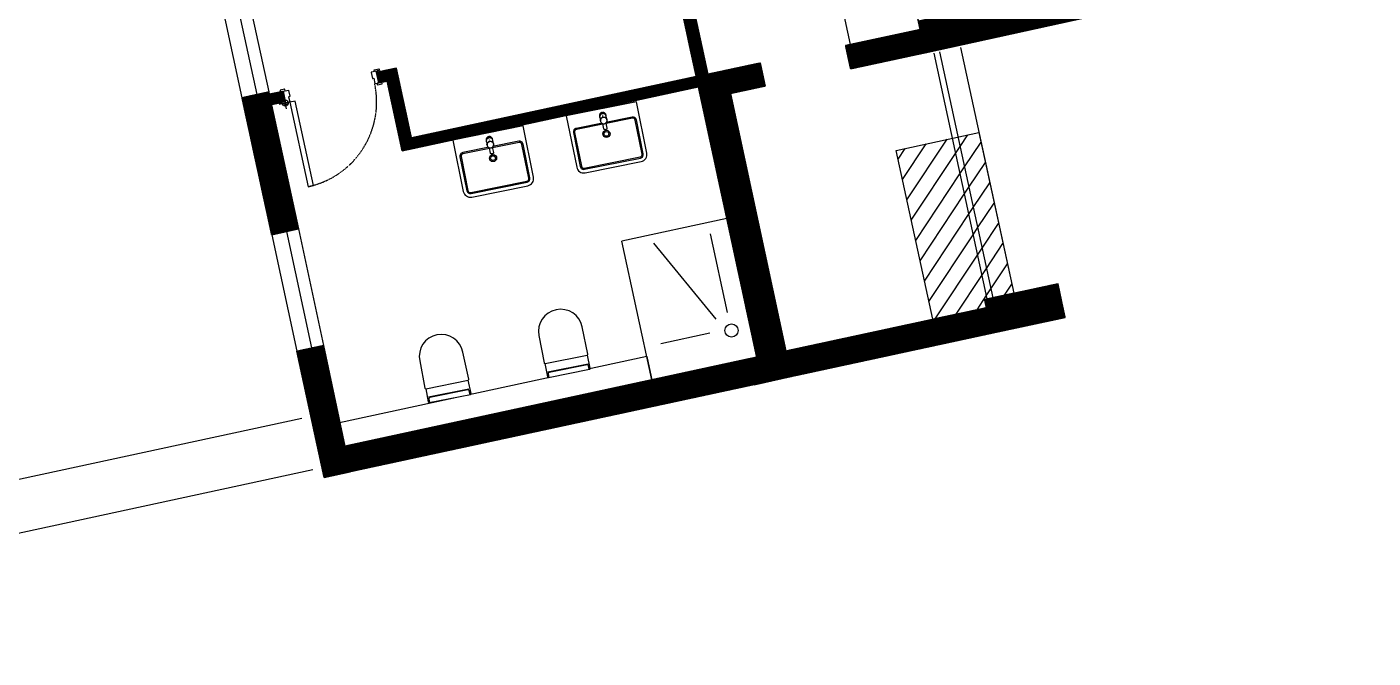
# Model space of a CAD drawing. Header units: inches. Extents: x 18308610 to 18310818, y 67593007 to 67594535.
# Drawn here: x 18309357 to 18310486, y 67593007 to 67593537 of the extents above; entities that cross this region are included whole.
import ezdxf

# ---------------------------------------------------------------- set-up
doc = ezdxf.new("R2010")
doc.units = ezdxf.units.IN
doc.header["$MEASUREMENT"] = 0
doc.set_wipeout_variables(frame=1)
doc.linetypes.add('NVB-DASHED#1', pattern=[1.5, 1, -0.5])
for name, color, linetype in [('2601', 142, 'Continuous'), ('_SanTap', 91, 'Continuous'), ('A-Concrete', 4, 'Continuous'), ('a-doors', 1, 'Continuous'), ('a-doors architrave', 1, 'Continuous'), ('a-doors swing', 252, 'NVB-DASHED#1'), ('A-Elec', 2, 'Continuous'), ('A-Hatch Conc.', 141, 'Continuous'), ('A-pfix', 12, 'Continuous'), ('A-View 2', 2, 'Continuous'), ('A-Wall', 3, 'Continuous'), ('A-Wall Hatch', 252, 'Continuous')]:
    doc.layers.add(name, color=color, linetype=linetype)
doc.layers.add('a-doors origin', color=150, linetype='Continuous', plot=False)
doc.layers.add('blue', color=160, linetype='Continuous', lineweight=5)
pattern_1 = [(56.419963, (18309002.72442, 67594278.16566), (-0.10413925, 0.069137664), [])]
pattern_2 = [(56.42, (18309002.724, 67594278.166), (-10.41392, 6.91377), [])]

# ---------------------------------------------------------------- blocks, each defined once
blk = doc.blocks.new('*U109')
at = {"layer": 'a-doors'}
blk.add_lwpolyline([(725, 727), (725, 1), (769, 1), (769, 727)], close=True, dxfattribs=at)
for points in [[(49, -100, 0.414214), (51, -98), (51, -48, 0.414214), (49, -46), (39, -46), (39, -2, 0.414214), (37, 0), (7, 0), (7, -100), (49, -100)], [(761, -100, -0.414214), (759, -98), (759, -48, -0.414214), (761, -46), (771, -46), (771, -2, -0.414214), (773, 0), (803, 0), (803, -100), (761, -100)]]:
    blk.add_lwpolyline(points, format="xyb", dxfattribs=at)
blk.add_circle((769, 0), 1.5, dxfattribs=at)
at = {"layer": 'a-doors architrave'}
for points in [[(20, 14), (-18, 14, 0.414214), (-20, 12), (-20, 0), (-10, 0), (-10, 2), (0, 2), (0, 0), (22, 0), (22, 12, 0.414214)], [(790, 14), (828, 14, -0.414214), (830, 12), (830, 0), (820, 0), (820, 2), (810, 2), (810, 0), (788, 0), (788, 12, -0.414214)], [(20, -114), (-18, -114, -0.414214), (-20, -112), (-20, -100), (-10, -100), (-10, -102), (0, -102), (0, -100), (22, -100), (22, -112, -0.414214)], [(790, -114), (828, -114, 0.414214), (830, -112), (830, -100), (820, -100), (820, -102), (810, -102), (810, -100), (788, -100), (788, -112, 0.414214)]]:
    blk.add_lwpolyline(points, format="xyb", close=True, dxfattribs=at)
at = {"layer": 'a-doors origin'}
for p, q in [((0, 0), (0, -100)), ((762, 0), (862, 0)), ((810, 50), (810, -50)), ((810, 0), (810, -100))]:
    blk.add_line(p, q, dxfattribs=at)
blk.add_circle((810, 0), 25, dxfattribs=at)
at = {"layer": 'a-doors swing'}
blk.add_arc((768, 0), 726, 90, 180, dxfattribs=at)
blk = doc.blocks.new('WCC-DVC')
at = {"color": 0, "linetype": 'ByBlock'}
blk.add_wipeout([(127, 187), (124, 186), (122, 185), (120, 182), (7, 183), (2, 181), (0, 176), (0, -176), (2, -181), (7, -183), (120, -182), (122, -185), (124, -186), (127, -187), (360, -185), (378, -184), (396, -181), (414, -177), (431, -171), (447, -163), (463, -154), (477, -143), (491, -131), (503, -117), (514, -103), (523, -87), (531, -71), (537, -54), (541, -36), (544, -18), (545, 0), (544, 18), (541, 36), (537, 54), (531, 71), (523, 87), (514, 103), (503, 117), (491, 131), (477, 143), (463, 154), (447, 163), (431, 171), (414, 177), (396, 181), (378, 184), (360, 185)], dxfattribs=at)
blk.add_line((45, -173), (45, 173), dxfattribs=at)
blk.add_lwpolyline([(120, 182), (7, 183, 0.41586), (0, 176), (0, -176, 0.41586), (7, -183), (120, -182)], format="xyb", dxfattribs=at)
at = {"color": 0, "linetype": 'ByBlock', "flags": 128}
blk.add_lwpolyline([(0, -173), (30, -173, 0.414214), (40, -163), (40, 163, 0.414214), (30, 173), (0, 173)], format="xyb", dxfattribs=at)
blk.add_lwpolyline([(127, -187), (360, -185, 0.999901), (360, 185), (127, 187, 0.416345), (120, 180), (120, -180, 0.416345)], format="xyb", close=True, dxfattribs=at)
blk = doc.blocks.new('*U33')
at = {"color": 0, "linetype": 'ByBlock'}
for p, q in [((-2, 0), (2, 0)), ((0, -2), (0, 2))]:
    blk.add_line(p, q, dxfattribs=at)
blk.add_wipeout([(-29, 4), (-28, 7), (-27, 11), (-25, 14), (-23, 17), (-20, 20), (-18, 22), (-14, 24), (-11, 26), (-8, 27), (-4, 28), (0, 28), (41, 28), (44, 28), (48, 27), (51, 26), (54, 24), (57, 22), (57, 22), (60, 20), (62, 17), (64, 14), (65, 12), (109, 12), (111, 12), (113, 12), (114, 12), (115, 11), (116, 10), (117, 9), (118, 8), (118, 6), (119, 5), (119, 3), (119, 2), (119, 0), (119, -2), (119, -3), (119, -5), (118, -6), (118, -8), (117, -9), (116, -10), (115, -11), (114, -12), (113, -12), (111, -12), (109, -13), (65, -13), (64, -14), (62, -17), (60, -20), (57, -22), (57, -22), (54, -24), (51, -26), (48, -27), (44, -28), (41, -28), (0, -28), (-4, -28), (-8, -27), (-11, -26), (-14, -24), (-18, -22), (-20, -20), (-23, -17), (-25, -14), (-27, -11), (-28, -7), (-29, -4), (-29, 0)], dxfattribs=at)
for p, q in [((2, 0), (-2, 0)), ((0, -2), (0, 2))]:
    blk.add_line(p, q, dxfattribs=at)
at = {"color": 0, "linetype": 'ByBlock', "flags": 128}
for points in [[(9, 28), (0, 28), (-4, 28), (-8, 27), (-11, 26), (-14, 24), (-18, 22), (-20, 20), (-23, 17), (-25, 14), (-27, 11), (-28, 7), (-29, 4), (-29, 0), (-29, -4), (-28, -7), (-27, -11), (-25, -14), (-23, -17), (-20, -20), (-18, -22), (-14, -24), (-11, -26), (-8, -27), (-4, -28), (0, -28), (9, -28)], [(39, 28), (10, 28), (6, 28), (2, 27), (-1, 26), (-4, 24), (-7, 22), (-10, 20), (-12, 17), (-14, 14), (-16, 11), (-17, 7), (-17, 4), (-18, 0), (-17, -4), (-17, -7), (-16, -11), (-14, -14), (-12, -17), (-10, -20), (-7, -22), (-4, -24), (-1, -26), (2, -27), (6, -28), (10, -28), (39, -28)], [(39, -28), (36, -28), (32, -27), (29, -26), (26, -24), (23, -22), (20, -20), (18, -17), (16, -14), (14, -11), (13, -7), (12, -4), (12, 0), (12, 4), (13, 7), (14, 11), (16, 14), (18, 17), (20, 20), (23, 22), (26, 24), (29, 26), (32, 27), (36, 28), (39, 28)]]:
    blk.add_lwpolyline(points, dxfattribs=at)
blk.add_lwpolyline([(68, 4), (67, 7), (66, 11), (64, 14), (62, 17), (60, 20), (57, 22), (57, 22), (54, 24), (51, 26), (48, 27), (44, 28), (41, 28), (37, 28), (34, 27), (31, 26), (27, 24), (24, 22), (24, 22), (22, 20), (19, 17), (18, 14), (16, 11), (15, 7), (14, 4), (14, 0), (14, -4), (15, -7), (16, -11), (18, -14), (19, -17), (22, -20), (24, -22), (24, -22), (27, -24), (31, -26), (34, -27), (37, -28), (41, -28), (44, -28), (48, -27), (51, -26), (54, -24), (57, -22), (57, -22), (60, -20), (62, -17), (64, -14), (66, -11), (67, -7), (68, -4), (68, 0)], close=True, dxfattribs=at)
at = {"color": 0, "linetype": 'ByBlock'}
blk.add_lwpolyline([(65, 12), (109, 12), (111, 12), (113, 12), (114, 12), (115, 11), (116, 10), (117, 9), (118, 8), (118, 6), (119, 5), (119, 3), (119, 2), (119, 0), (119, -2), (119, -3), (119, -5), (118, -6), (118, -8), (117, -9), (116, -10), (115, -11), (114, -12), (113, -12), (111, -12), (109, -13), (65, -13)], dxfattribs=at)
blk = doc.blocks.new('la6050ac')
at = {"color": 0, "linetype": 'ByBlock'}
blk.add_wipeout([(5, -300), (445, -300), (457, -299), (468, -295), (478, -290), (487, -282), (495, -273), (500, -263), (504, -252), (505, -240), (505, 240), (504, 252), (500, 263), (495, 273), (487, 282), (478, 290), (468, 295), (457, 299), (445, 300), (5, 300)], dxfattribs=at)
blk.add_lwpolyline([(5, -300), (445, -300, 0.414214), (505, -240), (505, 240, 0.414214), (445, 300), (5, 300)], format="xyb", close=True, dxfattribs=at)
at = {"color": 0, "linetype": 'ByBlock', "flags": 128}
for points in [[(125, 240), (125, -240, 0.414214), (155, -270), (445, -270, 0.414214), (475, -240), (475, 240, 0.414214), (445, 270), (155, 270, 0.414214)], [(135, 240), (135, -240, 0.414214), (155, -260), (445, -260, 0.414214), (465, -240), (465, 240, 0.414214), (445, 260), (155, 260, 0.414214)]]:
    blk.add_lwpolyline(points, format="xyb", close=True, dxfattribs=at)
at = {"color": 0, "linetype": 'ByBlock'}
for radius in [30, 20]:
    blk.add_circle((220, 0), radius, dxfattribs=at)
at = {"layer": '_SanTap'}
blk.add_blockref('*U33', (65, 0), dxfattribs=at)

msp = doc.modelspace()

# ---------------------------------------------------------------- hatches: boundary and pattern name
at = {"layer": 'A-Hatch Conc.'}
h = msp.add_hatch(dxfattribs=at)
h.set_pattern_fill('ANSI31', color=256)
h.set_pattern_definition(pattern_1)
h.paths.add_polyline_path([(18309917.9, 67593791.8), (18309866.6, 67593780.7), (18309858.2, 67593819.7), (18309848.4, 67593817.6), (18309864.6, 67593742.2), (18309626.1, 67593690.8), (18309613.5, 67593749.4), (18309603.7, 67593747.3), (18309616.4, 67593688.7), (18309631.1, 67593620.2), (18309640.9, 67593622.3), (18309628.3, 67593681), (18309866.8, 67593732.5), (18309918, 67593495.3), (18309679.4, 67593443.8), (18309666.7, 67593502.4), (18309656.9, 67593500.3), (18309649.9, 67593498.8), (18309651.8, 67593490), (18309658.8, 67593491.5), (18309671.5, 67593432.8), (18309919.9, 67593486.5), (18309968.8, 67593259.7), (18309993.2, 67593265), (18309946.7, 67593480.9), (18309976, 67593487.2), (18309971.8, 67593506.7), (18309942.4, 67593500.4), (18309927.8, 67593497.2), (18309901.6, 67593618.6), (18309868.7, 67593771), (18309907.9, 67593779.4), (18309920, 67593782)])
h = msp.add_hatch(dxfattribs=at)
h.set_pattern_fill('ANSI31', color=256)
h.set_pattern_definition(pattern_1)
h.paths.add_polyline_path([(18310105.9, 67593534.7), (18310047.2, 67593522), (18310043.3, 67593521.2), (18310047.5, 67593501.6), (18310110.1, 67593515.1)])
h = msp.add_hatch(dxfattribs=at)
h.set_pattern_fill('ANSI31', color=256)
h.set_pattern_definition(pattern_1)
h.paths.add_polyline_path([(18309561.9, 67593471.6), (18309570.9, 67593473.5, -0.29278), (18309572.7, 67593475.5), (18309571.1, 67593482.8), (18309560, 67593480.4), (18309559.6, 67593482.4), (18309537.1, 67593477.5), (18309562, 67593362.5), (18309584.4, 67593367.4), (18309584.4, 67593367.4)])
h = msp.add_hatch(dxfattribs=at)
h.set_pattern_fill('ANSI31', color=256, scale=100)
h.set_pattern_definition(pattern_2)
h.paths.add_polyline_path([(18310155.2, 67593448.3), (18310137.6, 67593444.5), (18310166.7, 67593309.6), (18310184.3, 67593313.4)])
h = msp.add_hatch(dxfattribs=at)
h.set_pattern_fill('ANSI31', color=256, scale=100)
h.set_pattern_definition(pattern_2)
h.paths.add_polyline_path([(18310132.7, 67593443.5), (18310085.8, 67593433.3), (18310116.4, 67593291.6), (18310161.4, 67593301.3), (18310159.9, 67593308.1), (18310161.8, 67593308.6)])
h = msp.add_hatch(dxfattribs=at)
h.set_pattern_fill('ANSI31', color=256, scale=100)
h.set_pattern_definition(pattern_2)
h.paths.add_polyline_path([(18310137.6, 67593444.5), (18310132.7, 67593443.5), (18310161.8, 67593308.6), (18310166.7, 67593309.6)])
h = msp.add_hatch(dxfattribs=at)
h.set_pattern_fill('ANSI31', color=256)
h.set_pattern_definition(pattern_1)
h.paths.add_polyline_path([(18310221.5, 67593321.4), (18310159.9, 67593308.1), (18310166, 67593279.8), (18310227.6, 67593293.1)])
h = msp.add_hatch(dxfattribs=at)
h.set_pattern_fill('ANSI31', color=256)
h.set_pattern_definition(pattern_1)
h.paths.add_polyline_path([(18310161.4, 67593301.3), (18310094.9, 67593286.9), (18309994.2, 67593265.2), (18309998.9, 67593243.7), (18310166, 67593279.8)])
h = msp.add_hatch(dxfattribs=at)
h.set_pattern_fill('ANSI31', color=256)
h.set_pattern_definition(pattern_1)
h.paths.add_polyline_path([(18309605.5, 67593269.6), (18309583.1, 67593264.8), (18309601.5, 67593180.4), (18309623.3, 67593185.1)])
h = msp.add_hatch(dxfattribs=at)
h.set_pattern_fill('ANSI31', color=256)
h.set_pattern_definition(pattern_1)
h.paths.add_polyline_path([(18309962, 67593258.3), (18309623.3, 67593185.1), (18309627.8, 67593163.6), (18309966.6, 67593236.7)])
h = msp.add_hatch(dxfattribs=at)
h.set_pattern_fill('ANSI31', color=256)
h.set_pattern_definition(pattern_1)
h.paths.add_polyline_path([(18309994.2, 67593265.2), (18309962, 67593258.3), (18309966.6, 67593236.7), (18309998.9, 67593243.7)])
h = msp.add_hatch(dxfattribs=at)
h.set_pattern_fill('ANSI31', color=256)
h.set_pattern_definition(pattern_1)
h.paths.add_polyline_path([(18309623.3, 67593185.1), (18309601.5, 67593180.4), (18309606.1, 67593158.9), (18309627.8, 67593163.6)])
at = {"layer": 'A-Wall Hatch'}
h = msp.add_hatch(dxfattribs=at)
h.set_pattern_fill('ANSI31', color=256)
h.set_pattern_definition(pattern_1)
h.paths.add_polyline_path([(18310413.8, 67593831.3), (18310402.5, 67593828.9), (18310449.3, 67593611.9), (18310343.5, 67593590.4), (18310344.5, 67593585.6), (18310345.1, 67593582.7), (18310340.3, 67593581.6), (18310343.8, 67593565), (18310485.7, 67593594.1), (18310482.2, 67593610.3), (18310477.3, 67593609.3), (18310476.7, 67593612.2), (18310475.6, 67593617.1), (18310458.9, 67593613.5)])
h.paths.add_polyline_path([(18310246.8, 67593564.5), (18310245.7, 67593569.4), (18310250.6, 67593570.5), (18310250.3, 67593571.6), (18310201.3, 67593561.6), (18310201.3, 67593561.5), (18310123.6, 67593544.7), (18310128.6, 67593519.2), (18310255.5, 67593547), (18310252.2, 67593562.6), (18310247.4, 67593561.6)])
h = msp.add_hatch(dxfattribs=at)
h.set_pattern_fill('ANSI31', color=256)
h.set_pattern_definition(pattern_1)
h.paths.add_polyline_path([(18310123.6, 67593544.7), (18310123.1, 67593544.6), (18310122.9, 67593545.6), (18310104.3, 67593541.8), (18310110.1, 67593515.1), (18310128.6, 67593519.2)])

# ---------------------------------------------------------------- linework, layer by layer
at = {"layer": '2601', "elevation": 75025, "flags": 128}
for points in [[(18308854.6, 67593050.6), (18309587.2, 67593208.7)], [(18308864.1, 67593007.3), (18309596.5, 67593165.4)]]:
    msp.add_lwpolyline(points, dxfattribs=at)
at = {"layer": 'A-Concrete'}
for p, q in [((18309942.4, 67593500.4, 75025), (18309971.8, 67593506.7, 75025)), ((18309971.8, 67593506.7, 75025), (18309976, 67593487.2, 75025)), ((18309942.4, 67593500.4, 75025), (18309927.8, 67593497.2, 75025)), ((18309651.8, 67593490, 75025), (18309658.8, 67593491.5, 75025)), ((18309671.5, 67593432.8, 75025), (18309919.9, 67593486.5, 75025)), ((18309976, 67593487.2, 75025), (18309946.7, 67593480.9, 75025)), ((18310094.9, 67593286.9, 75025), (18309994.2, 67593265.2, 75025)), ((18310166, 67593279.8, 75025), (18309998.9, 67593243.7, 75025)), ((18309962, 67593258.3, 75025), (18309623.3, 67593185.1, 75025)), ((18309994.2, 67593265.2, 75025), (18309962, 67593258.3, 75025)), ((18309966.6, 67593236.7, 75025), (18309962, 67593258.3, 75025)), ((18309998.9, 67593243.7, 75025), (18309994.2, 67593265.2, 75025)), ((18309966.6, 67593236.7, 75025), (18309998.9, 67593243.7, 75025)), ((18309966.6, 67593236.7, 75025), (18309606.1, 67593158.9, 75025))]:
    msp.add_line(p, q, dxfattribs=at)
at = {"layer": 'A-Concrete', "elevation": 75025}
for points in [[(18309866.8, 67593732.5), (18309918, 67593495.1)], [(18309901.6, 67593618.6), (18309927.8, 67593497.2)], [(18310105.9, 67593534.7), (18310043.3, 67593521.2)], [(18310043.3, 67593521.2), (18310047.5, 67593501.6)], [(18310110.1, 67593515.1), (18310047.5, 67593501.6)], [(18309651.8, 67593490), (18309649.9, 67593498.8), (18309656.9, 67593500.3)], [(18309666.7, 67593502.4), (18309656.9, 67593500.3)], [(18309679.4, 67593443.8), (18309666.7, 67593502.4)], [(18309917.9, 67593495.2), (18309679.4, 67593443.8)], [(18309537.1, 67593477.5), (18309559.6, 67593482.4)], [(18309559.6, 67593482.4), (18309560, 67593480.4)], [(18309573, 67593474), (18309571.1, 67593482.8), (18309559.9, 67593480.4)], [(18309671.5, 67593432.8), (18309658.8, 67593491.5)], [(18309919.9, 67593486.5), (18309968.8, 67593259.7)], [(18309946.7, 67593480.9), (18309993.2, 67593265)], [(18309537.1, 67593477.5), (18309562, 67593362.5)], [(18309537.1, 67593477.5), (18309562, 67593362.5)], [(18309573, 67593474), (18309561.8, 67593471.6)], [(18309561.9, 67593471.6), (18309584.4, 67593367.4)], [(18309562, 67593362.5), (18309584.4, 67593367.4)], [(18310227.6, 67593293.1), (18310221.5, 67593321.4), (18310159.9, 67593308.1)], [(18310094.9, 67593286.9), (18310161.4, 67593301.3)], [(18310159.9, 67593308.1), (18310166, 67593279.8)], [(18310166, 67593279.8), (18310227.6, 67593293.1)], [(18309583.1, 67593264.8), (18309605.5, 67593269.6)], [(18309605.5, 67593269.6), (18309623.3, 67593185.1)], [(18309606.1, 67593158.9), (18309583.1, 67593264.8)], [(18309623.3, 67593185.1), (18309601.5, 67593180.4), (18309606.1, 67593158.9), (18309627.8, 67593163.6), (18309623.3, 67593185.1)]]:
    msp.add_lwpolyline(points, dxfattribs=at)
at = {"layer": 'A-Elec', "elevation": 75025}
msp.add_lwpolyline([(18310034.6, 67593580.7), (18310047.2, 67593522), (18310105.9, 67593534.7), (18310093.2, 67593593.3)], close=True, dxfattribs=at)
at = {"layer": 'A-Hatch Conc.', "elevation": 75025}
msp.add_lwpolyline([(18310116.4, 67593291.6), (18310085.8, 67593433.3), (18310155.2, 67593448.3), (18310184.3, 67593313.4), (18310159.9, 67593308.1), (18310161.4, 67593301.3), (18310116.4, 67593291.6)], dxfattribs=at)
at = {"layer": 'A-pfix', "elevation": 75025}
for points in [[(18309943.7, 67593376.2), (18309855.7, 67593357.2)], [(18309880.8, 67593240.7), (18309855.7, 67593357.2)]]:
    msp.add_lwpolyline(points, dxfattribs=at)
at = {"layer": 'A-pfix'}
for points in [[(18309944.3, 67593297.2), (18309930.1, 67593363.3)], [(18309934.7, 67593291.8), (18309882.5, 67593355.3)], [(18309929.4, 67593279.9), (18309888.3, 67593271)]]:
    msp.add_lwpolyline(points, dxfattribs=at)
msp.add_circle((18309947.6, 67593282.1), 5.53, dxfattribs=at)
at = {"layer": 'A-View 2'}
msp.add_line((18309876.7, 67593260.3, 75025), (18309619, 67593204.7, 75025), dxfattribs=at)
at = {"layer": 'A-View 2', "elevation": 75025}
for points in [[(18309516, 67593575.3), (18309537.1, 67593477.5)], [(18309549.8, 67593480.3), (18309528.7, 67593578)], [(18309538.5, 67593580.1), (18309559.6, 67593482.4)], [(18310117.3, 67593514.8), (18310161.8, 67593308.6)], [(18310122.2, 67593515.9), (18310166.7, 67593309.6)], [(18310139.8, 67593519.7), (18310184.3, 67593313.4)], [(18309562, 67593362.5), (18309583.1, 67593264.8)], [(18309595.8, 67593267.5), (18309574.7, 67593365.2)], [(18309584.4, 67593367.4), (18309605.5, 67593269.6)], [(18309876.7, 67593260.3), (18309880.8, 67593240.7)]]:
    msp.add_lwpolyline(points, dxfattribs=at)
at = {"layer": 'A-Wall'}
for p, q in [((18310046.6, 67593809.4, 75025), (18310110.1, 67593515.1, 75025)), ((18310110.1, 67593515.1, 75025), (18310255.5, 67593547, 75025))]:
    msp.add_line(p, q, dxfattribs=at)
at = {"layer": 'A-Wall', "elevation": 75025}
msp.add_lwpolyline([(18309891.8, 67593616.5), (18309915.8, 67593505.4)], dxfattribs=at)

# ---------------------------------------------------------------- block references
at = {"layer": 'blue', "xscale": 0.09999999999999983, "yscale": 0.09999999999999983, "zscale": 0.09999999999999983, "rotation": 192.180868245533}
msp.add_blockref('*U109', (18309652.5, 67593490.1, 75025), dxfattribs=at)

# ---------------------------------------------------------------- next in the draw order: block references
at = {"layer": 'A-pfix'}
for name, p, xscale, yscale, zscale, rotation in [('la6050ac', (18309838.4, 67593468.7, 75025), 0.1000000000000001, 0.1000000000000001, 0.1000000000000001, 281.419962635586), ('la6050ac', (18309743.3, 67593448.4, 75025), 0.1000000000000001, 0.1000000000000001, 0.1000000000000001, 281.419962635586), ('WCC-DVC', (18309811.4, 67593246.2, 75025), 0.1000000000000002, 0.1000000000000002, 0.1000000000000002, 101.419962635586), ('WCC-DVC', (18309711.4, 67593225.1, 75025), 0.1000000000000002, 0.1000000000000002, 0.1000000000000002, 101.419962635586)]:
    msp.add_blockref(name, p, dxfattribs=dict(at, xscale=xscale, yscale=yscale, zscale=zscale, rotation=rotation))

doc.saveas('drawing.dxf')
